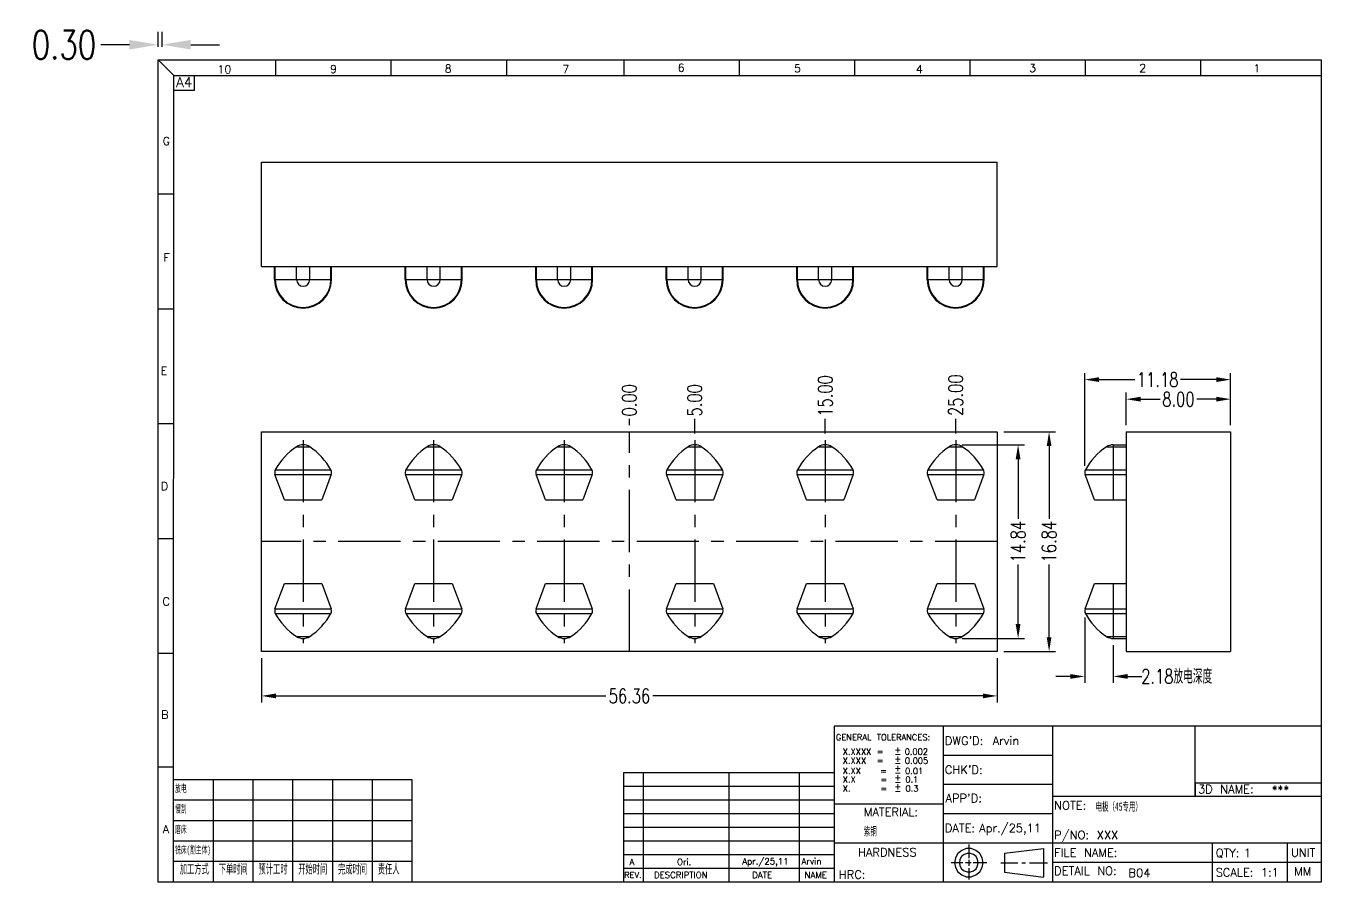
# Model space of a CAD drawing. Header units: millimetres. Extents: x -268 to 53, y -576 to 41.
# Drawn here: x -46.2 to 53, y -26.1 to 39.5 of the extents above; entities that cross this region are included whole.
import ezdxf

# ---------------------------------------------------------------- set-up
doc = ezdxf.new("R2010")
doc.units = ezdxf.units.MM
doc.header["$LTSCALE"] = 0.5
doc.linetypes.add('CENTER', pattern=[50.8, 31.75, -6.35, 6.35, -6.35])
doc.layers.add('a06', color=120, linetype='Continuous')
doc.styles.add('dim', font='romans.shx', dxfattribs={"width": 0.75, "bigfont": 'gbcbig.shx'})
doc.styles.get("Standard").update_dxf_attribs({"font": 'txt.shx'})
doc.styles.add('txt', font='MingLiU.ttf', dxfattribs={"width": 0.55})
doc.dimstyles.new('1', dxfattribs={"dimtxt": 2.2, "dimasz": 2.2, "dimexe": 1, "dimexo": 1, "dimgap": 0.3, "dimtad": 0, "dimzin": 3, "dimdsep": 46, "dimtxsty": 'dim', "dimcen": 2, "dimclrd": 3, "dimclre": 3, "dimclrt": 7, "dimazin": 2, "dimtfac": 1, "dimtofl": 0, "dimtmove": 0, "dimatfit": 3, "dimfxl": 0, "dimtolj": 1, "dimtzin": 3, "dimarcsym": 0})

# ---------------------------------------------------------------- blocks, each defined once
blk = doc.blocks.new('*D84')
at = {"color": 3, "lineweight": -2}
for p, q in [((9449.869, -521.68), (9449.869, -520.512)), ((9450.169, -521.68), (9450.169, -520.512)), ((9447.669, -521.512), (9445.469, -521.512)), ((9452.369, -521.512), (9454.569, -521.512))]:
    blk.add_line(p, q, dxfattribs=at)
at = {"color": 3}
for points in [[(9447.669, -521.146), (9447.669, -521.879), (9449.869, -521.512)], [(9452.369, -521.146), (9452.369, -521.879), (9450.169, -521.512)]]:
    blk.add_solid(points, dxfattribs=at)
at = {"layer": 'Defpoints', "color": 0}
for p in [(9449.869, -521.512), (9449.869, -522.68), (9450.169, -522.68)]:
    blk.add_point(p, dxfattribs=at)
at = {"color": 7, "insert": (9442.655, -521.512), "char_height": 2.2, "attachment_point": 5, "style": 'dim'}
blk.add_mtext('\\A1;0.30', dxfattribs=at)
blk = doc.blocks.new('*D85')
at = {"layer": 'a06', "color": 3, "lineweight": -2}
for p, q in [((9524.039, -550.673), (9524.039, -548.174)), ((9525.139, -548.674), (9526.631, -548.674)), ((9530.939, -548.674), (9529.446, -548.674)), ((9532.039, -550.673), (9532.039, -548.174))]:
    blk.add_line(p, q, dxfattribs=at)
at = {"layer": 'a06', "color": 3}
for points in [[(9525.139, -548.491), (9525.139, -548.858), (9524.039, -548.674)], [(9530.939, -548.491), (9530.939, -548.858), (9532.039, -548.674)]]:
    blk.add_solid(points, dxfattribs=at)
at = {"layer": 'Defpoints', "color": 0}
for p in [(9532.039, -548.674), (9524.039, -551.173), (9532.039, -551.173)]:
    blk.add_point(p, dxfattribs=at)
at = {"layer": 'a06', "color": 7, "insert": (9528.039, -548.674), "char_height": 1.1, "attachment_point": 5, "style": 'dim'}
blk.add_mtext('\\A1;8.00', dxfattribs=at)
blk = doc.blocks.new('*D86')
at = {"layer": 'a06', "color": 3, "lineweight": -2}
for p, q in [((9520.859, -553.793), (9520.859, -546.674)), ((9532.039, -550.673), (9532.039, -546.674)), ((9521.959, -547.174), (9524.707, -547.174)), ((9530.939, -547.174), (9528.19, -547.174))]:
    blk.add_line(p, q, dxfattribs=at)
at = {"layer": 'a06', "color": 3}
for points in [[(9521.959, -546.991), (9521.959, -547.358), (9520.859, -547.174)], [(9530.939, -546.991), (9530.939, -547.358), (9532.039, -547.174)]]:
    blk.add_solid(points, dxfattribs=at)
at = {"layer": 'Defpoints', "color": 0}
for p in [(9520.859, -547.174), (9532.039, -551.173), (9520.859, -554.293)]:
    blk.add_point(p, dxfattribs=at)
at = {"layer": 'a06', "color": 7, "insert": (9526.449, -547.174), "char_height": 1.1, "attachment_point": 5, "style": 'dim'}
blk.add_mtext('\\A1;11.18', dxfattribs=at)
blk = doc.blocks.new('*D101')
at = {"layer": 'a06', "color": 3, "lineweight": -2}
blk.add_line((9485.977, -550.673), (9485.977, -550.17), dxfattribs=at)
at = {"layer": 'Defpoints', "color": 0}
for p in [(9485.977, -550.17), (9485.977, -551.173), (9485.977, -559.593)]:
    blk.add_point(p, dxfattribs=at)
at = {"layer": 'a06', "color": 7, "insert": (9485.977, -548.762), "char_height": 1.1, "attachment_point": 5, "rotation": 90, "style": 'dim'}
blk.add_mtext('\\A1;0.00', dxfattribs=at)
blk = doc.blocks.new('*D102')
at = {"layer": 'a06', "color": 3, "lineweight": -2}
blk.add_line((9490.977, -551.314), (9490.977, -550.17), dxfattribs=at)
at = {"layer": 'Defpoints', "color": 0}
for p in [(9490.977, -550.17), (9490.977, -551.814), (9485.977, -559.593)]:
    blk.add_point(p, dxfattribs=at)
at = {"layer": 'a06', "color": 7, "insert": (9490.977, -548.762), "char_height": 1.1, "attachment_point": 5, "rotation": 90, "style": 'dim'}
blk.add_mtext('\\A1;5.00', dxfattribs=at)
blk = doc.blocks.new('*D103')
at = {"layer": 'a06', "color": 3, "lineweight": -2}
blk.add_line((9490.977, -551.314), (9490.977, -550.17), dxfattribs=at)
at = {"layer": 'Defpoints', "color": 0}
for p in [(9490.977, -550.17), (9490.977, -551.814), (9485.977, -559.593)]:
    blk.add_point(p, dxfattribs=at)
at = {"layer": 'a06', "color": 7, "insert": (9490.977, -548.762), "char_height": 1.1, "attachment_point": 5, "rotation": 90, "style": 'dim'}
blk.add_mtext('\\A1;5.00', dxfattribs=at)
blk = doc.blocks.new('*D104')
at = {"layer": 'a06', "color": 3, "lineweight": -2}
blk.add_line((9500.977, -551.314), (9500.977, -550.17), dxfattribs=at)
at = {"layer": 'Defpoints', "color": 0}
for p in [(9500.977, -550.17), (9500.977, -551.814), (9485.977, -559.593)]:
    blk.add_point(p, dxfattribs=at)
at = {"layer": 'a06', "color": 7, "insert": (9500.977, -548.428), "char_height": 1.1, "attachment_point": 5, "rotation": 90, "style": 'dim'}
blk.add_mtext('\\A1;15.00', dxfattribs=at)
blk = doc.blocks.new('*D105')
at = {"layer": 'a06', "color": 3, "lineweight": -2}
blk.add_line((9500.977, -551.314), (9500.977, -550.17), dxfattribs=at)
at = {"layer": 'Defpoints', "color": 0}
for p in [(9500.977, -550.17), (9500.977, -551.814), (9485.977, -559.593)]:
    blk.add_point(p, dxfattribs=at)
at = {"layer": 'a06', "color": 7, "insert": (9500.977, -548.428), "char_height": 1.1, "attachment_point": 5, "rotation": 90, "style": 'dim'}
blk.add_mtext('\\A1;15.00', dxfattribs=at)
blk = doc.blocks.new('*D106')
at = {"layer": 'a06', "color": 3, "lineweight": -2}
blk.add_line((9510.977, -551.314), (9510.977, -550.17), dxfattribs=at)
at = {"layer": 'Defpoints', "color": 0}
for p in [(9510.977, -550.17), (9510.977, -551.814), (9485.977, -559.593)]:
    blk.add_point(p, dxfattribs=at)
at = {"layer": 'a06', "color": 7, "insert": (9510.977, -548.37), "char_height": 1.1, "attachment_point": 5, "rotation": 90, "style": 'dim'}
blk.add_mtext('\\A1;25.00', dxfattribs=at)
blk = doc.blocks.new('*D107')
at = {"layer": 'a06', "color": 3, "lineweight": -2}
blk.add_line((9510.977, -551.314), (9510.977, -550.17), dxfattribs=at)
at = {"layer": 'Defpoints', "color": 0}
for p in [(9510.977, -550.17), (9510.977, -551.814), (9485.977, -559.593)]:
    blk.add_point(p, dxfattribs=at)
at = {"layer": 'a06', "color": 7, "insert": (9510.977, -548.37), "char_height": 1.1, "attachment_point": 5, "rotation": 90, "style": 'dim'}
blk.add_mtext('\\A1;25.00', dxfattribs=at)
blk = doc.blocks.new('*D108')
at = {"layer": 'a06', "color": 3, "lineweight": -2}
for p, q in [((9511.477, -552.173), (9516.253, -552.173)), ((9515.753, -553.273), (9515.753, -557.832)), ((9515.753, -565.913), (9515.753, -561.354)), ((9511.477, -567.013), (9516.253, -567.013))]:
    blk.add_line(p, q, dxfattribs=at)
at = {"layer": 'a06', "color": 3}
for points in [[(9515.57, -553.273), (9515.936, -553.273), (9515.753, -552.173)], [(9515.57, -565.913), (9515.936, -565.913), (9515.753, -567.013)]]:
    blk.add_solid(points, dxfattribs=at)
at = {"layer": 'Defpoints', "color": 0}
for p in [(9510.977, -552.173), (9510.977, -567.013), (9515.753, -567.013)]:
    blk.add_point(p, dxfattribs=at)
at = {"layer": 'a06', "color": 7, "insert": (9515.753, -559.593), "char_height": 1.1, "attachment_point": 5, "rotation": 90, "style": 'dim'}
blk.add_mtext('\\A1;14.84', dxfattribs=at)
blk = doc.blocks.new('*D109')
at = {"layer": 'a06', "color": 3, "lineweight": -2}
for p, q in [((9514.657, -551.173), (9518.63, -551.173)), ((9518.13, -552.273), (9518.13, -557.832)), ((9518.13, -566.913), (9518.13, -561.354)), ((9514.657, -568.013), (9518.63, -568.013))]:
    blk.add_line(p, q, dxfattribs=at)
at = {"layer": 'a06', "color": 3}
for points in [[(9517.947, -552.273), (9518.313, -552.273), (9518.13, -551.173)], [(9517.947, -566.913), (9518.313, -566.913), (9518.13, -568.013)]]:
    blk.add_solid(points, dxfattribs=at)
at = {"layer": 'Defpoints', "color": 0}
for p in [(9514.157, -551.173), (9514.157, -568.013), (9518.13, -568.013)]:
    blk.add_point(p, dxfattribs=at)
at = {"layer": 'a06', "color": 7, "insert": (9518.13, -559.593), "char_height": 1.1, "attachment_point": 5, "rotation": 90, "style": 'dim'}
blk.add_mtext('\\A1;16.84', dxfattribs=at)
blk = doc.blocks.new('*D110')
at = {"layer": 'a06', "color": 3, "lineweight": -2}
for p, q in [((9520.859, -565.393), (9520.859, -570.421)), ((9523.039, -567.513), (9523.039, -570.421)), ((9519.759, -569.921), (9518.659, -569.921)), ((9524.139, -569.921), (9525.239, -569.921))]:
    blk.add_line(p, q, dxfattribs=at)
at = {"layer": 'a06', "color": 3}
for points in [[(9519.759, -569.737), (9519.759, -570.104), (9520.859, -569.921)], [(9524.139, -569.737), (9524.139, -570.104), (9523.039, -569.921)]]:
    blk.add_solid(points, dxfattribs=at)
at = {"layer": 'Defpoints', "color": 0}
for p in [(9520.859, -564.893), (9523.039, -567.013), (9520.859, -569.921)]:
    blk.add_point(p, dxfattribs=at)
at = {"layer": 'a06', "color": 7, "insert": (9527.906, -569.921), "char_height": 1.1, "attachment_point": 5, "style": 'dim'}
blk.add_mtext('\\A1;2.18放电深度', dxfattribs=at)
blk = doc.blocks.new('*D120')
at = {"layer": 'a06', "color": 3, "lineweight": -2}
for p, q in [((9457.797, -568.513), (9457.797, -571.914)), ((9514.157, -568.513), (9514.157, -571.914)), ((9458.897, -571.414), (9484.177, -571.414)), ((9513.057, -571.414), (9487.777, -571.414))]:
    blk.add_line(p, q, dxfattribs=at)
at = {"layer": 'a06', "color": 3}
for points in [[(9458.897, -571.231), (9458.897, -571.598), (9457.797, -571.414)], [(9513.057, -571.231), (9513.057, -571.598), (9514.157, -571.414)]]:
    blk.add_solid(points, dxfattribs=at)
at = {"layer": 'Defpoints', "color": 0}
for p in [(9457.797, -568.013), (9514.157, -568.013), (9457.797, -571.414)]:
    blk.add_point(p, dxfattribs=at)
at = {"layer": 'a06', "color": 7, "insert": (9485.977, -571.414), "char_height": 1.1, "attachment_point": 5, "style": 'dim'}
blk.add_mtext('\\A1;56.36', dxfattribs=at)

msp = doc.modelspace()

# ---------------------------------------------------------------- linework, layer by layer
at = {"color": 2, "linetype": 'Continuous'}
for p, q in [((-36.108, 36.913), (-34.904, 35.732)), ((-27.103, 36.913), (-27.103, 35.732)), ((-18.269, 36.913), (-18.269, 35.732)), ((-9.429, 36.913), (-9.429, 35.732)), ((-0.424, 36.913), (-0.424, 35.732)), ((8.415, 36.913), (8.415, 35.732)), ((17.251, 36.913), (17.251, 35.732)), ((26.085, 36.913), (26.085, 35.732)), ((34.925, 36.913), (34.925, 35.732)), ((43.76, 36.913), (43.76, 35.732)), ((-34.92, -26.087), (-34.904, 35.732)), ((-34.904, 35.732), (52.992, 35.732)), ((-33.312, 34.599), (-33.312, 35.732)), ((-34.904, 34.599), (-33.312, 34.599)), ((-34.92, 26.622), (-36.107, 26.622)), ((-34.92, 17.82), (-36.107, 17.82)), ((-34.92, 9.023), (-36.107, 9.023)), ((-34.92, 0.228), (-36.107, 0.228)), ((-34.92, -8.574), (-36.107, -8.574)), ((15.683, -14.142), (15.684, -26.087)), ((52.992, -14.142), (15.683, -14.142)), ((24.041, -14.142), (24.041, -26.087)), ((32.406, -14.142), (32.406, -26.087)), ((43.339, -19.517), (43.339, -14.142)), ((32.406, -16.382), (24.045, -16.382)), ((-34.92, -17.291), (-36.107, -17.291)), ((-34.92, -17.291), (-36.107, -17.291)), ((-0.442, -17.726), (-0.442, -26.088)), ((15.683, -17.726), (-0.442, -17.726)), ((1.051, -17.726), (1.051, -26.088)), ((7.621, -17.726), (7.621, -26.088)), ((12.996, -17.725), (12.996, -26.087)), ((-31.873, -18.247), (-34.919, -18.247)), ((-16.638, -18.247), (-34.919, -18.247)), ((-31.873, -26.087), (-31.873, -18.247)), ((-28.826, -26.088), (-28.826, -18.248)), ((-25.779, -26.088), (-25.779, -18.248)), ((-22.732, -26.088), (-22.732, -18.248)), ((-19.685, -26.088), (-19.685, -18.247)), ((-16.638, -26.088), (-16.638, -18.247)), ((15.683, -18.771), (-0.442, -18.771)), ((32.406, -18.621), (24.045, -18.621)), ((43.339, -18.472), (52.992, -18.472)), ((43.339, -18.472), (43.339, -19.475)), ((-16.638, -19.815), (-34.919, -19.815)), ((15.683, -19.816), (-0.442, -19.816)), ((52.992, -19.517), (32.406, -19.517)), ((24.045, -20.115), (15.683, -20.115)), ((-16.638, -21.383), (-34.919, -21.383)), ((15.683, -20.861), (-0.442, -20.861)), ((24.041, -20.867), (24.041, -23.06)), ((32.406, -20.861), (24.045, -20.861)), ((15.683, -21.906), (-0.442, -21.906)), ((-16.638, -22.951), (-34.919, -22.951)), ((-16.638, -22.951), (-34.919, -22.951)), ((15.683, -22.951), (-0.442, -22.951)), ((52.992, -23.101), (15.683, -23.101)), ((25.455, -23.656), (25.164, -23.899)), ((25.81, -23.526), (25.455, -23.656)), ((26.189, -23.526), (25.81, -23.526)), ((26, -23.212), (26, -24.246)), ((26.545, -23.656), (26.189, -23.526)), ((26.835, -23.899), (26.545, -23.656)), ((28.747, -23.871), (31.721, -23.51)), ((31.721, -23.51), (31.721, -25.698)), ((44.652, -23.101), (44.652, -26.087)), ((50.382, -23.101), (50.382, -26.087)), ((-16.638, -24.519), (-34.919, -24.519)), ((15.683, -23.997), (-0.442, -23.997)), ((25.542, -24.6), (24.644, -24.6)), ((24.975, -24.228), (24.91, -24.6)), ((24.91, -24.6), (24.975, -24.973)), ((25.164, -23.899), (24.975, -24.228)), ((25.321, -24.353), (25.278, -24.6)), ((25.278, -24.6), (25.321, -24.848)), ((25.447, -24.136), (25.321, -24.353)), ((25.638, -23.975), (25.447, -24.136)), ((25.875, -23.889), (25.638, -23.975)), ((26.179, -24.6), (25.752, -24.6)), ((26.126, -23.889), (25.875, -23.889)), ((26, -24.389), (26, -24.848)), ((26.361, -23.975), (26.126, -23.889)), ((27.388, -24.6), (26.326, -24.6)), ((26.553, -24.136), (26.361, -23.975)), ((26.679, -24.353), (26.553, -24.136)), ((26.722, -24.6), (26.679, -24.353)), ((26.679, -24.848), (26.722, -24.6)), ((27.025, -24.228), (26.835, -23.899)), ((27.09, -24.6), (27.025, -24.228)), ((27.025, -24.973), (27.09, -24.6)), ((28.45, -24.6), (29.756, -24.6)), ((28.747, -23.871), (28.747, -25.33)), ((30.077, -24.6), (30.345, -24.6)), ((30.639, -24.6), (32.019, -24.6)), ((52.992, -24.594), (32.406, -24.594)), ((15.684, -25.042), (-0.442, -25.042)), ((24.975, -24.973), (25.164, -25.302)), ((25.164, -25.302), (25.455, -25.544)), ((25.321, -24.848), (25.447, -25.064)), ((25.447, -25.064), (25.638, -25.225)), ((25.455, -25.544), (25.81, -25.674)), ((25.638, -25.225), (25.875, -25.312)), ((25.81, -25.674), (26.189, -25.674)), ((25.875, -25.312), (26.126, -25.312)), ((26, -25.022), (26, -25.9)), ((26.126, -25.312), (26.361, -25.225)), ((26.189, -25.674), (26.545, -25.544)), ((26.361, -25.225), (26.553, -25.064)), ((26.545, -25.544), (26.835, -25.302)), ((26.553, -25.064), (26.679, -24.848)), ((26.835, -25.302), (27.025, -24.973)), ((28.747, -25.33), (31.721, -25.698))]:
    msp.add_line(p, q, dxfattribs=at)
at = {"color": 7, "linetype": 'Continuous'}
for p, q in [((-28.18, 29.08), (28.18, 29.08)), ((-28.18, 21.08), (-28.18, 29.08)), ((28.18, 21.08), (28.18, 29.08)), ((-28.18, 21.08), (28.18, 21.08)), ((-27.18, 20.08), (-27.18, 21.08)), ((-27.129, 20.08), (-27.129, 21.08)), ((-25.505, 20.08), (-25.505, 21.08)), ((-24.495, 20.08), (-24.495, 21.08)), ((-22.871, 20.08), (-22.871, 21.08)), ((-22.82, 20.08), (-22.82, 21.08)), ((-17.18, 20.08), (-17.18, 21.08)), ((-17.129, 20.08), (-17.129, 21.08)), ((-15.505, 20.08), (-15.505, 21.08)), ((-14.495, 20.08), (-14.495, 21.08)), ((-12.871, 20.08), (-12.871, 21.08)), ((-12.82, 20.08), (-12.82, 21.08)), ((-7.18, 20.08), (-7.18, 21.08)), ((-7.129, 20.08), (-7.129, 21.08)), ((-5.505, 20.08), (-5.505, 21.08)), ((-4.495, 20.08), (-4.495, 21.08)), ((-2.871, 20.08), (-2.871, 21.08)), ((-2.82, 20.08), (-2.82, 21.08)), ((2.82, 20.08), (2.82, 21.08)), ((2.871, 20.08), (2.871, 21.08)), ((4.495, 20.08), (4.495, 21.08)), ((5.505, 20.08), (5.505, 21.08)), ((7.129, 20.08), (7.129, 21.08)), ((7.18, 20.08), (7.18, 21.08)), ((12.82, 20.08), (12.82, 21.08)), ((12.871, 20.08), (12.871, 21.08)), ((14.495, 20.08), (14.495, 21.08)), ((15.505, 20.08), (15.505, 21.08)), ((17.129, 20.08), (17.129, 21.08)), ((17.18, 20.08), (17.18, 21.08)), ((22.82, 20.08), (22.82, 21.08)), ((22.871, 20.08), (22.871, 21.08)), ((24.495, 20.08), (24.495, 21.08)), ((25.505, 20.08), (25.505, 21.08)), ((27.129, 20.08), (27.129, 21.08)), ((27.18, 20.08), (27.18, 21.08)), ((-27.18, 20.08), (-22.82, 20.08)), ((-17.18, 20.08), (-12.82, 20.08)), ((-7.18, 20.08), (-2.82, 20.08)), ((2.82, 20.08), (7.18, 20.08)), ((12.82, 20.08), (17.18, 20.08)), ((22.82, 20.08), (27.18, 20.08)), ((-28.18, 8.42), (28.18, 8.42)), ((-28.18, -8.42), (-28.18, 8.42)), ((28.18, 8.42), (28.18, -8.42)), ((38.062, 8.42), (46.062, 8.42)), ((38.062, 8.42), (38.062, -8.42)), ((46.062, 8.42), (46.062, -8.42)), ((-25.505, 7.269), (-24.495, 7.269)), ((-15.505, 7.269), (-14.495, 7.269)), ((-5.505, 7.269), (-4.495, 7.269)), ((4.495, 7.269), (5.505, 7.269)), ((14.495, 7.269), (15.505, 7.269)), ((24.495, 7.269), (25.505, 7.269)), ((36.557, 7.269), (38.062, 7.269)), ((37.062, 7.42), (38.062, 7.42)), ((37.062, 7.42), (37.062, 3.2)), ((-27.154, 5.154), (-22.846, 5.154)), ((-26.429, 3.2), (-27.154, 5.154)), ((-27.129, 5.5), (-22.871, 5.5)), ((-22.846, 5.154), (-23.571, 3.2)), ((-17.154, 5.154), (-12.846, 5.154)), ((-16.429, 3.2), (-17.154, 5.154)), ((-17.129, 5.5), (-12.871, 5.5)), ((-12.846, 5.154), (-13.571, 3.2)), ((-7.154, 5.154), (-2.846, 5.154)), ((-6.429, 3.2), (-7.154, 5.154)), ((-7.129, 5.5), (-2.871, 5.5)), ((-2.846, 5.154), (-3.571, 3.2)), ((3.571, 3.2), (2.846, 5.154)), ((2.846, 5.154), (7.154, 5.154)), ((2.871, 5.5), (7.129, 5.5)), ((7.154, 5.154), (6.429, 3.2)), ((13.571, 3.2), (12.846, 5.154)), ((12.846, 5.154), (17.154, 5.154)), ((12.871, 5.5), (17.129, 5.5)), ((17.154, 5.154), (16.429, 3.2)), ((23.571, 3.2), (22.846, 5.154)), ((22.846, 5.154), (27.154, 5.154)), ((22.871, 5.5), (27.129, 5.5)), ((27.154, 5.154), (26.429, 3.2)), ((34.908, 5.154), (38.062, 5.154)), ((35.633, 3.2), (34.908, 5.154)), ((34.933, 5.5), (38.062, 5.5)), ((-26.429, 3.2), (-23.571, 3.2)), ((-16.429, 3.2), (-13.571, 3.2)), ((-6.429, 3.2), (-3.571, 3.2)), ((3.571, 3.2), (6.429, 3.2)), ((13.571, 3.2), (16.429, 3.2)), ((23.571, 3.2), (26.429, 3.2)), ((35.633, 3.2), (38.062, 3.2)), ((-27.154, -5.154), (-26.429, -3.2)), ((-26.429, -3.2), (-23.571, -3.2)), ((-23.571, -3.2), (-22.846, -5.154)), ((-17.154, -5.154), (-16.429, -3.2)), ((-16.429, -3.2), (-13.571, -3.2)), ((-13.571, -3.2), (-12.846, -5.154)), ((-7.154, -5.154), (-6.429, -3.2)), ((-6.429, -3.2), (-3.571, -3.2)), ((-3.571, -3.2), (-2.846, -5.154)), ((2.846, -5.154), (3.571, -3.2)), ((3.571, -3.2), (6.429, -3.2)), ((6.429, -3.2), (7.154, -5.154)), ((12.846, -5.154), (13.571, -3.2)), ((13.571, -3.2), (16.429, -3.2)), ((16.429, -3.2), (17.154, -5.154)), ((22.846, -5.154), (23.571, -3.2)), ((23.571, -3.2), (26.429, -3.2)), ((26.429, -3.2), (27.154, -5.154)), ((34.908, -5.154), (35.633, -3.2)), ((35.633, -3.2), (38.062, -3.2)), ((37.062, -3.2), (37.062, -7.42)), ((-27.154, -5.154), (-22.846, -5.154)), ((-27.129, -5.5), (-22.871, -5.5)), ((-17.154, -5.154), (-12.846, -5.154)), ((-17.129, -5.5), (-12.871, -5.5)), ((-7.154, -5.154), (-2.846, -5.154)), ((-7.129, -5.5), (-2.871, -5.5)), ((2.846, -5.154), (7.154, -5.154)), ((2.871, -5.5), (7.129, -5.5)), ((12.846, -5.154), (17.154, -5.154)), ((12.871, -5.5), (17.129, -5.5)), ((22.846, -5.154), (27.154, -5.154)), ((22.871, -5.5), (27.129, -5.5)), ((34.908, -5.154), (38.062, -5.154)), ((34.933, -5.5), (38.062, -5.5)), ((-25.505, -7.269), (-24.495, -7.269)), ((-15.505, -7.269), (-14.495, -7.269)), ((-5.505, -7.269), (-4.495, -7.269)), ((4.495, -7.269), (5.505, -7.269)), ((14.495, -7.269), (15.505, -7.269)), ((24.495, -7.269), (25.505, -7.269)), ((36.557, -7.269), (38.062, -7.269)), ((37.062, -7.42), (38.062, -7.42)), ((28.18, -8.42), (-28.18, -8.42)), ((38.062, -8.42), (46.062, -8.42))]:
    msp.add_line(p, q, dxfattribs=at)
at = {"color": 1, "linetype": 'CENTER', "ltscale": 0.3}
for p, q in [((0, -8.42), (0, 8.42)), ((-25, 7.779), (-25, -7.779)), ((-15, 7.779), (-15, -7.779)), ((-5, 7.779), (-5, -7.779)), ((5, 7.779), (5, -7.779)), ((15, 7.779), (15, -7.779)), ((25, 7.779), (25, -7.779)), ((28.18, 0), (-28.18, 0))]:
    msp.add_line(p, q, dxfattribs=at)
at = {"color": 2, "linetype": 'Continuous'}
msp.add_lwpolyline([(52.992, -26.087), (-36.108, -26.087), (-36.108, 36.913), (52.992, 36.913)], close=True, dxfattribs=at)
at = {"color": 7, "linetype": 'Continuous'}
for centre, radius, start, end in [((-25, 20.08), 2.18, 180, 0), ((-25, 20.08), 2.129, 180, 0), ((-25, 20.08), 0.505, 180, 0), ((-15, 20.08), 2.18, 180, 0), ((-15, 20.08), 2.129, 180, 0), ((-15, 20.08), 0.505, 180, 0), ((-5, 20.08), 2.18, 180, 0), ((-5, 20.08), 2.129, 180, 0), ((-5, 20.08), 0.505, 180, 0), ((5, 20.08), 2.18, 180, 0), ((5, 20.08), 2.129, 180, 0), ((5, 20.08), 0.505, 180, 0), ((15, 20.08), 2.18, 180, 0), ((15, 20.08), 2.129, 180, 0), ((15, 20.08), 0.505, 180, 0), ((25, 20.08), 2.18, 180, 0), ((25, 20.08), 2.129, 180, 0), ((25, 20.08), 0.505, 180, 0), ((-22.803, 3.158), 4.92, 123.31987, 151.56875), ((-25, 6.5), 0.92, 56.68008, 123.31992), ((-27.197, 3.158), 4.92, 28.43127, 56.68013), ((-12.803, 3.158), 4.92, 123.31987, 151.56875), ((-15, 6.5), 0.92, 56.68008, 123.31992), ((-17.197, 3.158), 4.92, 28.43127, 56.68013), ((-2.803, 3.158), 4.92, 123.31987, 151.56873), ((-5, 6.5), 0.92, 56.68008, 123.31992), ((-7.197, 3.158), 4.92, 28.43127, 56.68013), ((7.197, 3.158), 4.92, 123.31987, 151.56873), ((5, 6.5), 0.92, 56.68008, 123.31992), ((2.803, 3.158), 4.92, 28.43127, 56.68013), ((17.197, 3.158), 4.92, 123.31987, 151.56872), ((15, 6.5), 0.92, 56.68008, 123.31992), ((12.803, 3.158), 4.92, 28.43128, 56.68013), ((27.197, 3.158), 4.92, 123.31987, 151.56873), ((25, 6.5), 0.92, 56.68008, 123.31992), ((22.803, 3.158), 4.92, 28.43127, 56.68013), ((39.259, 3.158), 4.92, 123.31986, 151.56874), ((37.062, 6.5), 0.92, 90, 123.31986), ((-26.76, 5.3), 0.42, 151.56875, 200.3443), ((-23.24, 5.3), 0.42, 339.65515, 28.43144), ((-16.76, 5.3), 0.42, 151.56875, 200.3443), ((-13.24, 5.3), 0.42, 339.65515, 28.43144), ((-6.76, 5.3), 0.42, 151.56856, 200.34485), ((-3.24, 5.3), 0.42, 339.65515, 28.43144), ((3.24, 5.3), 0.42, 151.56856, 200.34485), ((6.76, 5.3), 0.42, 339.65515, 28.43144), ((13.24, 5.3), 0.42, 151.56853, 200.34485), ((16.76, 5.3), 0.42, 339.65515, 28.43147), ((23.24, 5.3), 0.42, 151.56856, 200.34485), ((26.76, 5.3), 0.42, 339.65515, 28.43144), ((35.302, 5.3), 0.42, 151.56874, 200.3443), ((-26.76, -5.3), 0.42, 159.6557, 208.43125), ((-22.803, -3.158), 4.92, 208.43125, 236.68013), ((-27.197, -3.158), 4.92, 303.31992, 331.56871), ((-23.24, -5.3), 0.42, 331.56823, 20.34452), ((-16.76, -5.3), 0.42, 159.6557, 208.43125), ((-12.803, -3.158), 4.92, 208.43125, 236.68013), ((-17.197, -3.158), 4.92, 303.31992, 331.56871), ((-13.24, -5.3), 0.42, 331.56875, 20.3443), ((-6.76, -5.3), 0.42, 159.65548, 208.43177), ((-2.803, -3.158), 4.92, 208.43129, 236.68008), ((-7.197, -3.158), 4.92, 303.31992, 331.56871), ((-3.24, -5.3), 0.42, 331.56823, 20.34452), ((3.24, -5.3), 0.42, 159.65548, 208.43177), ((7.197, -3.158), 4.92, 208.43129, 236.68008), ((2.803, -3.158), 4.92, 303.31992, 331.56871), ((6.76, -5.3), 0.42, 331.56823, 20.34452), ((13.24, -5.3), 0.42, 159.65548, 208.43182), ((17.197, -3.158), 4.92, 208.4313, 236.68007), ((12.803, -3.158), 4.92, 303.31993, 331.5687), ((16.76, -5.3), 0.42, 331.56818, 20.34452), ((23.24, -5.3), 0.42, 159.65548, 208.43177), ((27.197, -3.158), 4.92, 208.43129, 236.68008), ((22.803, -3.158), 4.92, 303.31992, 331.56871), ((26.76, -5.3), 0.42, 331.56823, 20.34452), ((35.302, -5.3), 0.42, 159.65571, 208.43125), ((39.259, -3.158), 4.92, 208.43125, 236.68013), ((-25, -6.5), 0.92, 236.67983, 303.32017), ((-15, -6.5), 0.92, 236.67983, 303.32017), ((-5, -6.5), 0.92, 236.67983, 303.32017), ((5, -6.5), 0.92, 236.67983, 303.32017), ((15, -6.5), 0.92, 236.67979, 303.32021), ((25, -6.5), 0.92, 236.67983, 303.32017), ((37.062, -6.5), 0.92, 236.68013, 270)]:
    msp.add_arc(centre, radius, start, end, dxfattribs=at)

# ---------------------------------------------------------------- texts
at = {"color": 6}
for s, height, p in [('10', 0.6131, (-31.563, 35.884)), ('9', 0.613, (-22.929, 35.914)), ('8', 0.613, (-14.142, 35.943)), ('7', 0.613, (-5.142, 35.896)), ('6', 0.613, (3.707, 36.013)), ('5', 0.613, (12.62, 35.966)), ('4', 0.613, (21.951, 35.896)), ('3', 0.613, (30.627, 35.99)), ('2', 0.613, (39.062, 35.99)), ('1', 0.613, (47.799, 35.966)), ('A4', 0.7569, (-34.727, 34.827)), ('G', 0.613, (-35.76, 30.391)), ('G', 0.613, (-35.76, 30.391)), ('F', 0.613, (-35.695, 21.466)), ('E', 0.613, (-35.908, 12.794)), ('D', 0.613, (-35.894, 3.954)), ('C', 0.613, (-35.768, -4.89)), ('B', 0.613, (-35.873, -13.558)), ('B', 0.613, (-35.873, -13.558)), ('A', 0.613, (-35.744, -22.347)), ('A', 0.613, (-35.744, -22.347))]:
    msp.add_text(s, height=height, dxfattribs=at).set_placement(p)
at = {"color": 4}
for s, height, p in [('GENERAL TOLERANCES:', 0.46395, (15.819, -15.224)), ('X.XXXX =   0.002', 0.46395, (16.348, -16.323)), ('+', 0.464, (20.299, -16.168)), ("DWG'D:", 0.6422, (24.169, -15.573)), ('X.XXX  =   0.005', 0.46395, (16.348, -17.015)), ('-', 0.464, (20.299, -16.514)), ('+', 0.464, (20.299, -16.86)), ('X.XX   =   0.01', 0.46395, (16.348, -17.801)), ('-', 0.464, (20.299, -17.207)), ('+', 0.464, (20.299, -17.588)), ('-', 0.464, (20.299, -17.934)), ("CHK'D:", 0.6422, (24.169, -17.798)), ('X.X    =   0.1', 0.46395, (16.348, -18.458)), ('X.     =   0.3', 0.46395, (16.348, -19.15)), ('+', 0.464, (20.299, -18.296)), ('-', 0.464, (20.299, -18.643)), ('+', 0.464, (20.299, -18.992)), ('3D NAME:', 0.6422, (43.563, -19.286)), ('-', 0.464, (20.299, -19.338)), ("APP'D:", 0.6422, (24.219, -19.976)), ('MATERIAL:', 0.6422, (17.96, -21.028)), ('NOTE:', 0.6422, (32.544, -20.533)), ('DATE:', 0.6422, (24.169, -22.267)), ('P/NO:', 0.6422, (32.544, -22.795)), ('HARDNESS', 0.6422, (17.514, -24.124)), ('FILE NAME:', 0.6422, (32.544, -24.147)), ('QTY:', 0.6422, (44.913, -24.17)), ('UNIT', 0.6422, (50.681, -24.144)), ('REV.', 0.4575, (-0.395, -25.773)), ('DESCRIPTION', 0.48161, (1.88, -25.784)), ('DATE', 0.4816, (9.407, -25.784)), ('NAME', 0.4816, (13.415, -25.784)), ('HRC:', 0.6422, (16.045, -25.83)), ('DETAIL NO:', 0.6422, (32.544, -25.545)), ('SCALE: 1:1', 0.6422, (44.913, -25.665)), ('MM', 0.6422, (50.931, -25.592))]:
    msp.add_text(s, height=height, dxfattribs=at).set_placement(p)
at = {"color": 3}
for s, height, p in [('Arvin', 0.6422, (27.828, -15.573)), ('***', 0.6422, (49.218, -19.327)), ('Apr./25,11', 0.6422, (26.795, -22.267)), ('1', 0.642, (47.072, -24.17)), ('A', 0.482, (0.011, -24.779)), ('Ori.', 0.4816, (3.645, -24.779)), ('Apr./25,11', 0.4816, (8.645, -24.741)), ('Arvin', 0.4816, (13.185, -24.741)), ('B04', 0.6422, (38.239, -25.701))]:
    msp.add_text(s, height=height, dxfattribs=at).set_placement(p)
at = {"color": 3, "style": 'txt', "width": 0.55}
for s, p in [('电极（45专用）', (35.715, -20.621)), ('紫铜', (17.96, -22.514))]:
    msp.add_text(s, height=0.6422, dxfattribs=at).set_placement(p)
at = {"color": 3, "attachment_point": 1, "style": 'txt'}
for s, insert, char_height, width in [('放电', (-34.813, -18.616), 0.5779, 3.93431), ('慢割', (-34.813, -20.185), 0.5779, 3.93431), ('磨床', (-34.813, -21.752), 0.5779, 3.93431), ('铣床(割主体)', (-34.813, -23.321), 0.5779, 3.93431), ('加工方式', (-34.447, -24.713), 0.7224, 2.27047), ('下单时间', (-31.466, -24.713), 0.7224, 2.27047), ('预计工时', (-28.419, -24.713), 0.7224, 2.27047), ('开始时间', (-25.372, -24.713), 0.7224, 2.27047), ('完成时间', (-22.325, -24.713), 0.7224, 2.27047), ('责任人', (-19.279, -24.713), 0.7224, 2.27047)]:
    msp.add_mtext(s, dxfattribs=dict(at, insert=insert, char_height=char_height, width=width))
at = {"color": 3, "insert": (35.808, -22.153), "char_height": 0.6422, "width": 24.67698, "attachment_point": 1}
msp.add_mtext('XXX', dxfattribs=at)

# ---------------------------------------------------------------- dimensions: what is measured, and where the dimension line sits
dim = msp.add_linear_dim(base=(-36.108, 38.081), p1=(-35.808, 36.913), p2=(-36.108, 36.913), dimstyle='1', override={"dimdec": 2})
dim.commit()
dim.dimension.update_dxf_attribs({"geometry": '*D84', "text_midpoint": (-43.322, 38.081), "insert": (-9485.977, 559.593)})
at = {"layer": 'a06'}
for feature_location, offset, picture, middle, set_off in [((25, 7.779), (0, 1.645), '*D106', (25, 11.224), (-9485.977, 559.593)), ((25, 7.779), (0, 1.645), '*D107', (25, 11.224), (-9485.977, 559.593)), ((15, 7.779), (0, 1.645), '*D104', (15, 11.165), (-9485.977, 559.593)), ((15, 7.779), (0, 1.645), '*D105', (15, 11.165), (-9485.977, 559.593)), ((0, 8.42), (0, 1.003523644), '*D101', (0, 10.830666501), (-9485.976669784, 559.593067755)), ((5, 7.779), (0, 1.645), '*D102', (5, 10.831), (-9485.977, 559.593)), ((5, 7.779), (0, 1.645), '*D103', (5, 10.831), (-9485.977, 559.593))]:
    dim = msp.add_ordinate_dim(feature_location=feature_location, offset=offset, dtype=1, origin=(0, 0), dimstyle='1', override={"dimscale": 0.5, "dimcen": 0.5}, dxfattribs=at)
    dim.commit()
    dim.dimension.update_dxf_attribs({"geometry": picture, "text_midpoint": middle, "insert": set_off})
for base, p1, p2, picture, middle in [((34.882, 12.419), (46.062, 8.42), (34.882, 5.3), '*D86', (40.472, 12.419)), ((46.062, 10.919), (38.062, 8.42), (46.062, 8.42), '*D85', (42.062, 10.919)), ((-28.18, -11.821), (28.18, -8.42), (-28.18, -8.42), '*D120', (0, -11.821))]:
    dim = msp.add_linear_dim(base=base, p1=p1, p2=p2, dimstyle='1', override={"dimscale": 0.5, "dimcen": 0.5}, dxfattribs=at)
    dim.commit()
    dim.dimension.update_dxf_attribs({"geometry": picture, "text_midpoint": middle, "insert": (-9485.977, 559.593)})
for base, p1, p2, picture, middle in [((32.153, -8.42), (28.18, 8.42), (28.18, -8.42), '*D109', (32.153, 0)), ((29.776, -7.42), (25, 7.42), (25, -7.42), '*D108', (29.776, 0))]:
    dim = msp.add_linear_dim(base=base, p1=p1, p2=p2, angle=90, dimstyle='1', override={"dimscale": 0.5, "dimcen": 0.5}, dxfattribs=at)
    dim.commit()
    dim.dimension.update_dxf_attribs({"geometry": picture, "text_midpoint": middle, "insert": (-9485.977, 559.593)})
dim = msp.add_linear_dim(base=(34.882, -10.328), p1=(37.062, -7.42), p2=(34.882, -5.3), text='<>放电深度', dimstyle='1', override={"dimscale": 0.5, "dimcen": 0.5}, dxfattribs=at)
dim.commit()
dim.dimension.update_dxf_attribs({"geometry": '*D110', "text_midpoint": (41.929, -10.328), "dimtype": 128, "insert": (-9485.977, 559.593)})

doc.saveas('drawing.dxf')
